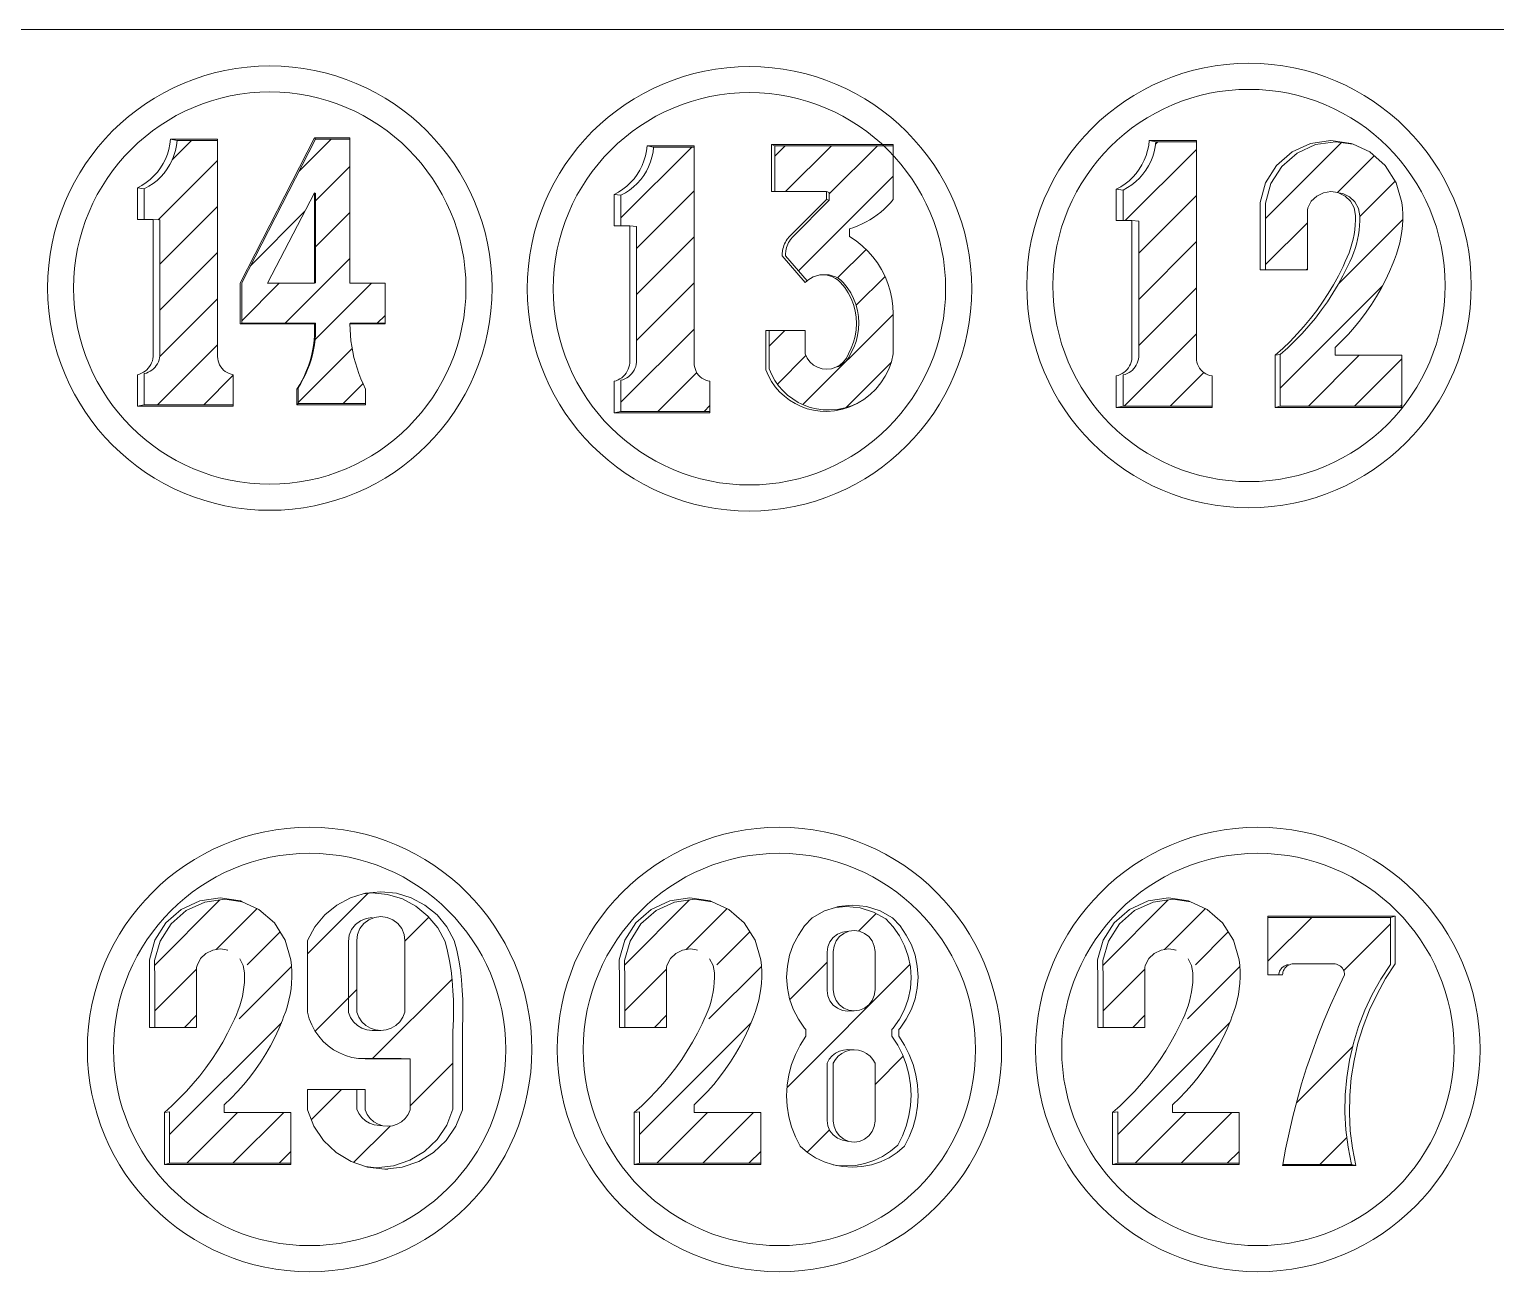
# Model space of a CAD drawing. Header units: centimetres. Extents: x 31 to 5445, y 74 to 2139.
# Drawn here: x 2289.6 to 2341.5, y 74.3 to 118.2 of the extents above; entities that cross this region are included whole.
import ezdxf

# ---------------------------------------------------------------- set-up
doc = ezdxf.new("R2010")
doc.units = ezdxf.units.CM
doc.header["$MEASUREMENT"] = 0
pattern_1 = [(45, (1780.7028, 655.6719), (-0.8148213, 0.8148213), [])]

msp = doc.modelspace()

# ---------------------------------------------------------------- hatches: boundary and pattern name
at = {"lineweight": 20}
h = msp.add_hatch(dxfattribs=at)
h.set_pattern_fill('ANSI31', color=256, scale=9.218651)
h.set_pattern_definition(pattern_1)
h.paths.add_polyline_path([(2296.672, 106.06), (2296.603, 106.093), (2296.538, 106.134), (2296.478, 106.183), (2296.424, 106.238), (2296.377, 106.299), (2296.338, 106.365), (2296.307, 106.436), (2296.284, 106.51), (2296.27, 106.585), (2296.266, 106.662), (2296.266, 114.303), (2294.832, 114.303), (2294.811, 114.124), (2294.774, 113.948), (2294.723, 113.776), (2294.656, 113.609), (2294.576, 113.448), (2294.481, 113.295), (2294.374, 113.151), (2294.255, 113.017), (2294.124, 112.893), (2293.983, 112.781), (2293.833, 112.682), (2293.675, 112.596), (2293.675, 111.514), (2293.987, 111.514), (2294.225, 111.497), (2294.225, 106.693), (2294.215, 106.618), (2294.197, 106.546), (2294.172, 106.475), (2294.14, 106.408), (2294.1, 106.344), (2294.054, 106.285), (2294.002, 106.231), (2293.945, 106.183), (2293.883, 106.141), (2293.817, 106.105), (2293.747, 106.077), (2293.675, 106.057), (2293.675, 104.957), (2296.821, 104.957), (2296.821, 106.02), (2296.746, 106.036)])
h = msp.add_hatch(dxfattribs=at)
h.set_pattern_fill('ANSI31', color=256, scale=9.218651)
h.set_pattern_definition([(45, (1780.7028, 655.6719), (-0.8148213, 0.8148213), [])])
h.paths.add_polyline_path([(2300.946, 114.35), (2299.729, 114.35), (2297.118, 109.265), (2297.118, 107.838), (2299.729, 107.838), (2299.73, 107.625), (2299.726, 107.443), (2299.713, 107.26), (2299.691, 107.079), (2299.66, 106.899), (2299.621, 106.721), (2299.573, 106.544), (2299.516, 106.371), (2299.451, 106.2), (2299.378, 106.032), (2299.297, 105.869), (2299.208, 105.709), (2299.111, 105.554), (2299.111, 105.005), (2301.501, 105.005), (2301.501, 105.512), (2301.414, 105.692), (2301.335, 105.875), (2301.262, 106.061), (2301.197, 106.249), (2301.139, 106.44), (2301.088, 106.633), (2301.046, 106.828), (2301.01, 107.024), (2300.983, 107.222), (2300.963, 107.42), (2300.95, 107.62), (2300.945, 107.838), (2302.195, 107.838), (2302.195, 109.26), (2300.946, 109.26)])
h.paths.add_polyline_path([(2299.697, 112.452), (2299.729, 112.426), (2299.729, 109.265), (2299.697, 109.26), (2298.031, 109.26)], flags=16)
h = msp.add_hatch(dxfattribs=at)
h.set_pattern_fill('ANSI31', color=256, scale=9.218651)
h.set_pattern_definition(pattern_1)
h.paths.add_polyline_path([(2313.525, 105.827), (2313.456, 105.86), (2313.39, 105.901), (2313.331, 105.95), (2313.277, 106.005), (2313.23, 106.066), (2313.191, 106.132), (2313.16, 106.203), (2313.137, 106.277), (2313.123, 106.353), (2313.119, 106.429), (2313.119, 114.07), (2311.685, 114.07), (2311.664, 113.891), (2311.627, 113.715), (2311.576, 113.543), (2311.509, 113.376), (2311.428, 113.215), (2311.334, 113.062), (2311.227, 112.918), (2311.108, 112.784), (2310.977, 112.66), (2310.836, 112.548), (2310.686, 112.449), (2310.528, 112.363), (2310.528, 111.281), (2310.84, 111.281), (2311.078, 111.264), (2311.078, 106.46), (2311.068, 106.385), (2311.05, 106.313), (2311.025, 106.242), (2310.992, 106.175), (2310.953, 106.111), (2310.907, 106.052), (2310.855, 105.998), (2310.798, 105.95), (2310.736, 105.908), (2310.67, 105.872), (2310.6, 105.844), (2310.528, 105.824), (2310.528, 104.724), (2313.674, 104.724), (2313.674, 105.787), (2313.598, 105.803)])
h = msp.add_hatch(dxfattribs=at)
h.set_pattern_fill('ANSI31', color=256, scale=9.218651)
h.set_pattern_definition(pattern_1)
h.paths.add_polyline_path([(2320.157, 114.117), (2315.972, 114.117), (2315.972, 112.496), (2317.797, 112.496), (2317.896, 112.468), (2317.896, 112.193), (2316.605, 110.89), (2316.525, 110.796), (2316.49, 110.746), (2316.458, 110.693), (2316.43, 110.638), (2316.406, 110.581), (2316.386, 110.523), (2316.37, 110.463), (2316.359, 110.403), (2316.348, 110.28), (2316.349, 110.219), (2317.108, 109.334), (2317.132, 109.358), (2317.227, 109.427), (2317.331, 109.482), (2317.441, 109.522), (2317.556, 109.546), (2317.673, 109.554), (2317.773, 109.555), (2317.889, 109.547), (2318.002, 109.522), (2318.111, 109.483), (2318.214, 109.428), (2318.308, 109.36), (2318.391, 109.28), (2318.532, 109.106), (2318.655, 108.919), (2318.757, 108.72), (2318.837, 108.511), (2318.896, 108.295), (2318.932, 108.074), (2318.944, 107.851), (2318.933, 107.628), (2318.899, 107.406), (2318.843, 107.19), (2318.763, 106.981), (2318.663, 106.781), (2318.592, 106.633), (2318.492, 106.502), (2318.367, 106.395), (2318.224, 106.315), (2318.128, 106.283), (2317.97, 106.233), (2317.805, 106.216), (2317.64, 106.233), (2317.481, 106.283), (2317.337, 106.363), (2317.211, 106.472), (2317.11, 106.604), (2317.038, 106.753), (2317.038, 107.586), (2315.77, 107.586), (2315.77, 106.231), (2315.86, 106.02), (2315.972, 105.819), (2316.104, 105.631), (2316.254, 105.458), (2316.421, 105.3), (2316.604, 105.161), (2316.8, 105.041), (2317.007, 104.942), (2317.224, 104.865), (2317.447, 104.811), (2317.674, 104.779), (2317.904, 104.772), (2318.18, 104.794), (2318.452, 104.849), (2318.717, 104.934), (2318.912, 105.022), (2319.121, 105.148), (2319.343, 105.318), (2319.545, 105.513), (2319.723, 105.73), (2319.874, 105.965), (2319.999, 106.217), (2320.093, 106.48), (2320.157, 106.753), (2320.157, 108.171), (2320.145, 108.444), (2320.11, 108.715), (2320.052, 108.982), (2319.971, 109.243), (2319.869, 109.496), (2319.745, 109.739), (2319.601, 109.971), (2319.437, 110.19), (2319.255, 110.394), (2319.057, 110.582), (2318.843, 110.751), (2318.615, 110.902), (2318.615, 111.18), (2318.765, 111.23), (2318.911, 111.287), (2319.055, 111.351), (2319.195, 111.422), (2319.331, 111.5), (2319.464, 111.584), (2319.592, 111.675), (2319.715, 111.773), (2319.834, 111.876), (2319.947, 111.985), (2320.055, 112.099), (2320.157, 112.219)])
h = msp.add_hatch(dxfattribs=at)
h.set_pattern_fill('ANSI31', color=256, scale=9.218651)
h.set_pattern_definition(pattern_1)
h.paths.add_polyline_path([(2331.284, 106.015), (2331.214, 106.048), (2331.149, 106.089), (2331.089, 106.137), (2331.035, 106.192), (2330.988, 106.254), (2330.949, 106.32), (2330.918, 106.39), (2330.895, 106.464), (2330.882, 106.54), (2330.877, 106.617), (2330.877, 114.257), (2329.443, 114.257), (2329.422, 114.079), (2329.385, 113.903), (2329.334, 113.731), (2329.267, 113.564), (2329.187, 113.403), (2329.092, 113.25), (2328.985, 113.106), (2328.866, 112.971), (2328.735, 112.848), (2328.594, 112.736), (2328.444, 112.637), (2328.286, 112.551), (2328.286, 111.468), (2328.599, 111.468), (2328.836, 111.451), (2328.836, 106.647), (2328.826, 106.573), (2328.809, 106.5), (2328.783, 106.43), (2328.751, 106.362), (2328.711, 106.299), (2328.665, 106.239), (2328.613, 106.185), (2328.556, 106.137), (2328.494, 106.095), (2328.428, 106.06), (2328.358, 106.032), (2328.286, 106.011), (2328.286, 104.912), (2331.432, 104.912), (2331.432, 105.975), (2331.357, 105.99)])
h = msp.add_hatch(dxfattribs=at)
h.set_pattern_fill('ANSI31', color=256, scale=9.218651)
h.set_pattern_definition(pattern_1)
h.paths.add_polyline_path([(2338.138, 106.708), (2335.779, 106.708), (2335.779, 106.985), (2336.02, 107.215), (2336.251, 107.454), (2336.472, 107.703), (2336.682, 107.961), (2336.882, 108.227), (2337.071, 108.501), (2337.248, 108.783), (2337.414, 109.072), (2337.568, 109.367), (2337.709, 109.668), (2337.838, 109.975), (2337.881, 110.095), (2337.954, 110.287), (2338.016, 110.483), (2338.069, 110.682), (2338.111, 110.883), (2338.142, 111.087), (2338.163, 111.291), (2338.173, 111.497), (2338.172, 111.702), (2338.16, 111.908), (2338.138, 112.112), (2337.94, 112.808), (2337.552, 113.42), (2337.007, 113.896), (2336.416, 114.168), (2335.797, 114.257), (2335.088, 114.155), (2334.437, 113.855), (2333.897, 113.383), (2333.513, 112.778), (2333.317, 112.089), (2333.324, 111.372), (2333.324, 109.723), (2334.8, 109.723), (2334.8, 111.891), (2334.939, 112.152), (2335.13, 112.338), (2335.369, 112.457), (2335.633, 112.499), (2335.797, 112.471), (2335.897, 112.457), (2335.901, 112.455), (2336.059, 112.431), (2336.295, 112.313), (2336.485, 112.128), (2336.609, 111.894), (2336.656, 111.634), (2336.656, 111.467), (2336.648, 111.3), (2336.632, 111.133), (2336.608, 110.967), (2336.576, 110.803), (2336.536, 110.641), (2336.489, 110.48), (2336.433, 110.322), (2336.37, 110.167), (2336.3, 110.015), (2336.221, 109.842), (2336.06, 109.522), (2335.888, 109.208), (2335.703, 108.901), (2335.507, 108.602), (2335.3, 108.309), (2335.083, 108.025), (2334.854, 107.749), (2334.616, 107.482), (2334.368, 107.224), (2334.11, 106.976), (2333.843, 106.737), (2333.843, 104.912), (2338.138, 104.912)])
h = msp.add_hatch(dxfattribs=at)
h.set_pattern_fill('ANSI31', color=256, scale=17)
h.set_pattern_definition([(45, (1347.8346, 970.1146), (-1.502602, 1.502602), [])])
h.paths.add_polyline_path([(2304.59, 82.834), (2304.597, 82.963), (2304.607, 83.28), (2304.609, 83.598), (2304.603, 83.915), (2304.588, 84.232), (2304.562, 84.604), (2304.522, 84.951), (2304.467, 85.296), (2304.395, 85.639), (2304.309, 85.977), (2304.051, 86.458), (2303.704, 86.878), (2303.282, 87.224), (2302.801, 87.48), (2302.28, 87.638), (2301.737, 87.692), (2301.41, 87.659), (2300.965, 87.525), (2300.479, 87.266), (2300.053, 86.917), (2299.703, 86.492), (2299.443, 86.007), (2299.443, 83.475), (2299.506, 83.246), (2299.594, 83.027), (2299.707, 82.818), (2299.842, 82.624), (2299.999, 82.446), (2300.174, 82.287), (2300.367, 82.149), (2300.573, 82.034), (2300.792, 81.943), (2301.019, 81.876), (2301.253, 81.836), (2301.29, 81.834), (2302.763, 81.834), (2303.076, 81.823), (2303.076, 80.02), (2303.005, 79.86), (2302.903, 79.719), (2302.773, 79.602), (2302.622, 79.515), (2302.456, 79.461), (2302.282, 79.443), (2302.109, 79.461), (2301.806, 79.495), (2301.641, 79.549), (2301.492, 79.635), (2301.364, 79.751), (2301.262, 79.891), (2301.192, 80.049), (2301.192, 80.741), (2299.443, 80.741), (2299.443, 80.02), (2299.668, 79.446), (2300.012, 78.935), (2300.459, 78.511), (2300.986, 78.192), (2301.499, 78.018), (2301.878, 77.977), (2302.484, 78.043), (2303.062, 78.239), (2303.584, 78.554), (2304.026, 78.975), (2304.367, 79.481), (2304.59, 80.049)])
h.paths.add_polyline_path([(2302.712, 83.141), (2302.573, 83.011), (2302.409, 82.914), (2302.229, 82.853), (2302.039, 82.833), (2301.85, 82.853), (2301.669, 82.914), (2301.506, 83.011), (2301.367, 83.141), (2301.259, 83.298), (2301.187, 83.475), (2301.187, 86.007), (2301.216, 86.227), (2301.301, 86.433), (2301.437, 86.609), (2301.613, 86.745), (2301.819, 86.83), (2302.039, 86.859), (2302.26, 86.83), (2302.465, 86.745), (2302.642, 86.609), (2302.777, 86.433), (2302.862, 86.227), (2302.891, 86.007), (2302.891, 83.475), (2302.819, 83.298)], flags=16)
h = msp.add_hatch(dxfattribs=at)
h.set_pattern_fill('ANSI31', color=256, scale=9.218651)
h.set_pattern_definition([(45, (1658.634, 655.6719), (-0.8148213, 0.8148213), [])])
h.paths.add_polyline_path([(2298.859, 79.928), (2296.501, 79.928), (2296.501, 80.205), (2296.742, 80.435), (2296.973, 80.674), (2297.194, 80.923), (2297.404, 81.18), (2297.604, 81.446), (2297.793, 81.72), (2297.97, 82.002), (2298.135, 82.29), (2298.289, 82.585), (2298.43, 82.886), (2298.559, 83.193), (2298.602, 83.313), (2298.675, 83.505), (2298.737, 83.7), (2298.789, 83.899), (2298.831, 84.1), (2298.863, 84.303), (2298.883, 84.508), (2298.893, 84.713), (2298.893, 84.919), (2298.881, 85.124), (2298.859, 85.328), (2298.661, 86.024), (2298.273, 86.634), (2297.729, 87.11), (2297.138, 87.382), (2296.52, 87.472), (2295.811, 87.369), (2295.161, 87.07), (2294.621, 86.598), (2294.238, 85.994), (2294.041, 85.305), (2294.048, 84.589), (2294.048, 82.941), (2295.524, 82.941), (2295.524, 85.107), (2295.662, 85.368), (2295.854, 85.554), (2296.092, 85.673), (2296.356, 85.714), (2296.52, 85.687), (2296.62, 85.673), (2296.624, 85.671), (2296.781, 85.647), (2297.017, 85.528), (2297.207, 85.344), (2297.331, 85.111), (2297.378, 84.851), (2297.378, 84.683), (2297.37, 84.516), (2297.354, 84.35), (2297.33, 84.184), (2297.298, 84.02), (2297.258, 83.858), (2297.211, 83.698), (2297.155, 83.54), (2297.092, 83.385), (2297.022, 83.233), (2296.944, 83.06), (2296.783, 82.74), (2296.61, 82.427), (2296.426, 82.12), (2296.23, 81.821), (2296.023, 81.529), (2295.806, 81.245), (2295.578, 80.969), (2295.34, 80.702), (2295.092, 80.444), (2294.834, 80.196), (2294.568, 79.957), (2294.568, 78.134), (2298.859, 78.134)])
h = msp.add_hatch(dxfattribs=at)
h.set_pattern_fill('ANSI31', color=256, scale=9.218651)
h.set_pattern_definition([(45, (1675.2478, 655.6719), (-0.8148213, 0.8148213), [])])
h.paths.add_polyline_path([(2315.473, 79.928), (2313.115, 79.928), (2313.115, 80.205), (2313.356, 80.435), (2313.587, 80.674), (2313.808, 80.923), (2314.018, 81.18), (2314.218, 81.446), (2314.406, 81.72), (2314.584, 82.002), (2314.749, 82.29), (2314.903, 82.585), (2315.044, 82.886), (2315.172, 83.193), (2315.216, 83.313), (2315.288, 83.505), (2315.351, 83.7), (2315.403, 83.899), (2315.445, 84.1), (2315.476, 84.303), (2315.497, 84.508), (2315.507, 84.713), (2315.506, 84.919), (2315.495, 85.124), (2315.473, 85.328), (2315.274, 86.024), (2314.887, 86.634), (2314.343, 87.11), (2313.752, 87.382), (2313.134, 87.472), (2312.425, 87.369), (2311.774, 87.07), (2311.235, 86.598), (2310.852, 85.994), (2310.655, 85.305), (2310.662, 84.589), (2310.662, 82.941), (2312.138, 82.941), (2312.138, 85.107), (2312.276, 85.368), (2312.467, 85.554), (2312.706, 85.673), (2312.97, 85.714), (2313.134, 85.687), (2313.233, 85.673), (2313.238, 85.671), (2313.395, 85.647), (2313.631, 85.528), (2313.82, 85.344), (2313.945, 85.111), (2313.992, 84.851), (2313.992, 84.683), (2313.984, 84.516), (2313.968, 84.35), (2313.944, 84.184), (2313.912, 84.02), (2313.872, 83.858), (2313.825, 83.698), (2313.769, 83.54), (2313.706, 83.385), (2313.636, 83.233), (2313.557, 83.06), (2313.397, 82.74), (2313.224, 82.427), (2313.04, 82.12), (2312.844, 81.821), (2312.637, 81.529), (2312.42, 81.245), (2312.192, 80.969), (2311.953, 80.702), (2311.705, 80.444), (2311.448, 80.196), (2311.181, 79.957), (2311.181, 78.134), (2315.473, 78.134)])
h = msp.add_hatch(dxfattribs=at)
h.set_pattern_fill('ANSI31', color=256, scale=17)
h.set_pattern_definition([(45, (1351.5244, 970.1502), (-1.502602, 1.502602), [])])
h.paths.add_polyline_path([(2320.113, 82.862), (2320.157, 82.91), (2320.378, 83.227), (2320.555, 83.571), (2320.683, 83.935), (2320.762, 84.314), (2320.788, 84.7), (2320.762, 85.086), (2320.683, 85.464), (2320.555, 85.829), (2320.378, 86.173), (2320.157, 86.49), (2319.895, 86.774), (2319.46, 87.018), (2318.984, 87.169), (2318.488, 87.22), (2318.112, 87.182), (2317.729, 87.06), (2317.29, 86.814), (2317.025, 86.527), (2316.802, 86.206), (2316.623, 85.859), (2316.493, 85.491), (2316.415, 85.108), (2316.388, 84.719), (2316.415, 84.329), (2316.493, 83.947), (2316.623, 83.579), (2316.802, 83.231), (2317.025, 82.911), (2317.07, 82.863), (2317.07, 82.624), (2316.866, 82.31), (2316.697, 81.977), (2316.563, 81.627), (2316.466, 81.266), (2316.408, 80.896), (2316.388, 80.522), (2316.408, 80.149), (2316.466, 79.779), (2316.563, 79.418), (2316.697, 79.068), (2316.866, 78.735), (2317.126, 78.516), (2317.411, 78.332), (2317.717, 78.186), (2318.012, 78.088), (2318.152, 78.061), (2318.488, 78.04), (2318.823, 78.061), (2319.153, 78.125), (2319.472, 78.23), (2319.775, 78.375), (2320.057, 78.557), (2320.314, 78.774), (2320.482, 79.104), (2320.615, 79.45), (2320.71, 79.808), (2320.768, 80.174), (2320.788, 80.544), (2320.768, 80.914), (2320.71, 81.28), (2320.615, 81.638), (2320.482, 81.984), (2320.314, 82.314), (2320.113, 82.625)])
h.paths.add_polyline_path([(2319.078, 82.088), (2319.215, 82.017), (2319.336, 81.921), (2319.437, 81.803), (2319.513, 81.669), (2319.513, 79.622), (2319.488, 79.431), (2319.414, 79.253), (2319.297, 79.1), (2319.144, 78.983), (2318.967, 78.909), (2318.776, 78.884), (2318.585, 78.909), (2318.363, 78.947), (2318.186, 79.02), (2318.035, 79.136), (2317.919, 79.287), (2317.846, 79.463), (2317.821, 79.652), (2317.821, 81.679), (2317.897, 81.812), (2317.997, 81.929), (2318.116, 82.024), (2318.252, 82.094), (2318.399, 82.138), (2318.552, 82.152), (2318.776, 82.146), (2318.93, 82.132)], flags=16)
h.paths.add_polyline_path([(2318.967, 83.549), (2318.776, 83.524), (2318.552, 83.517), (2318.363, 83.542), (2318.186, 83.615), (2318.035, 83.731), (2317.919, 83.882), (2317.846, 84.058), (2317.821, 84.247), (2317.821, 85.599), (2317.846, 85.788), (2317.919, 85.964), (2318.035, 86.115), (2318.186, 86.231), (2318.363, 86.304), (2318.585, 86.339), (2318.776, 86.364), (2318.967, 86.339), (2319.144, 86.265), (2319.297, 86.148), (2319.414, 85.995), (2319.488, 85.817), (2319.513, 85.626), (2319.513, 84.262), (2319.488, 84.071), (2319.414, 83.893), (2319.297, 83.74), (2319.144, 83.623)], flags=16)
h = msp.add_hatch(dxfattribs=at)
h.set_pattern_fill('ANSI31', color=256, scale=9.218651)
h.set_pattern_definition([(45, (1692.1655, 655.6719), (-0.8148213, 0.8148213), [])])
h.paths.add_polyline_path([(2332.39, 79.928), (2330.033, 79.928), (2330.033, 80.205), (2330.274, 80.435), (2330.505, 80.674), (2330.725, 80.923), (2330.936, 81.18), (2331.136, 81.446), (2331.324, 81.72), (2331.501, 82.002), (2331.667, 82.29), (2331.82, 82.585), (2331.961, 82.886), (2332.09, 83.193), (2332.133, 83.313), (2332.206, 83.505), (2332.269, 83.7), (2332.321, 83.899), (2332.363, 84.1), (2332.394, 84.303), (2332.415, 84.508), (2332.425, 84.713), (2332.424, 84.919), (2332.413, 85.124), (2332.39, 85.328), (2332.192, 86.024), (2331.805, 86.634), (2331.26, 87.11), (2330.669, 87.382), (2330.052, 87.472), (2329.343, 87.369), (2328.692, 87.07), (2328.153, 86.598), (2327.769, 85.994), (2327.573, 85.305), (2327.58, 84.589), (2327.58, 82.941), (2329.055, 82.941), (2329.055, 85.107), (2329.194, 85.368), (2329.385, 85.554), (2329.624, 85.673), (2329.887, 85.714), (2330.052, 85.687), (2330.151, 85.673), (2330.155, 85.671), (2330.313, 85.647), (2330.549, 85.528), (2330.738, 85.344), (2330.862, 85.111), (2330.91, 84.851), (2330.91, 84.683), (2330.902, 84.516), (2330.886, 84.35), (2330.862, 84.184), (2330.83, 84.02), (2330.79, 83.858), (2330.742, 83.698), (2330.687, 83.54), (2330.624, 83.385), (2330.554, 83.233), (2330.475, 83.06), (2330.314, 82.74), (2330.142, 82.427), (2329.957, 82.12), (2329.762, 81.821), (2329.555, 81.529), (2329.337, 81.245), (2329.109, 80.969), (2328.871, 80.702), (2328.623, 80.444), (2328.366, 80.196), (2328.099, 79.957), (2328.099, 78.134), (2332.39, 78.134)])
h = msp.add_hatch(dxfattribs=at)
h.set_pattern_fill('ANSI31', color=256, scale=17)
h.set_pattern_definition([(45, (1355.091, 970.189), (-1.502602, 1.502602), [])])
h.paths.add_polyline_path([(2336.193, 81.166), (2336.29, 81.777), (2336.43, 82.379), (2336.612, 82.969), (2336.834, 83.546), (2337.097, 84.105), (2337.398, 84.645), (2337.736, 85.162), (2337.736, 86.831), (2333.406, 86.831), (2333.406, 84.798), (2333.791, 84.798), (2333.795, 84.852), (2333.827, 84.948), (2333.884, 85.032), (2333.96, 85.099), (2334.051, 85.143), (2334.075, 85.148), (2334.028, 85.132), (2333.983, 85.11), (2333.941, 85.082), (2333.903, 85.049), (2333.869, 85.011), (2333.841, 84.969), (2333.819, 84.924), (2333.803, 84.876), (2333.793, 84.826), (2333.791, 84.798), (2333.925, 84.798), (2333.93, 84.874), (2333.963, 84.971), (2334.02, 85.056), (2334.097, 85.123), (2334.188, 85.169), (2334.263, 85.183), (2334.314, 85.187), (2335.769, 85.187), (2335.861, 85.168), (2335.952, 85.123), (2336.028, 85.056), (2336.084, 84.97), (2336.115, 84.874), (2336.119, 84.798), (2335.862, 84.263), (2335.618, 83.722), (2335.387, 83.176), (2335.17, 82.624), (2334.966, 82.067), (2334.775, 81.505), (2334.599, 80.939), (2334.436, 80.368), (2334.287, 79.794), (2334.152, 79.216), (2334.032, 78.636), (2333.933, 78.096), (2336.357, 78.096), (2336.238, 78.703), (2336.162, 79.316), (2336.129, 79.933), (2336.139, 80.551)])

# ---------------------------------------------------------------- linework, layer by layer
for p, q in [((2570.688, 118.233), (2183.933, 118.233)), ((2299.729, 114.35), (2300.946, 114.35)), ((2315.854, 114.162), (2315.854, 112.496)), ((2315.972, 114.117), (2315.972, 112.496)), ((2293.675, 112.596), (2293.675, 111.514)), ((2328.286, 112.551), (2328.286, 111.468)), ((2299.697, 109.26), (2299.697, 112.452)), ((2310.528, 112.363), (2310.528, 111.281)), ((2315.854, 112.496), (2315.972, 112.496)), ((2315.972, 112.496), (2317.797, 112.496)), ((2317.797, 112.496), (2317.896, 112.468)), ((2317.896, 112.468), (2317.896, 112.193)), ((2318.128, 106.283), (2317.97, 106.233)), ((2293.675, 104.957), (2296.821, 104.957)), ((2328.286, 104.912), (2331.432, 104.912)), ((2310.528, 104.724), (2313.674, 104.724)), ((2318.622, 82.132), (2318.474, 82.088)), ((2318.776, 82.146), (2318.622, 82.132)), ((2333.933, 78.096), (2336.357, 78.096))]:
    msp.add_line(p, q, dxfattribs=at)
for points in [[(2293.432, 104.91), (2296.821, 104.91), (2296.821, 104.957), (2296.821, 106.02), (2296.746, 106.036), (2296.672, 106.06), (2296.603, 106.093), (2296.538, 106.134), (2296.478, 106.183), (2296.424, 106.238), (2296.377, 106.299), (2296.338, 106.365), (2296.307, 106.436), (2296.284, 106.51), (2296.27, 106.585), (2296.266, 106.662), (2296.266, 114.303), (2296.266, 114.347), (2294.6, 114.347), (2294.579, 114.167), (2294.542, 113.989), (2294.49, 113.816), (2294.423, 113.647), (2294.341, 113.485), (2294.246, 113.33), (2294.138, 113.184), (2294.017, 113.049), (2293.885, 112.924), (2293.743, 112.811), (2293.592, 112.711), (2293.432, 112.624), (2293.432, 111.514), (2293.675, 111.514), (2293.987, 111.514), (2293.987, 106.662), (2293.977, 106.587), (2293.96, 106.514), (2293.934, 106.443), (2293.901, 106.375), (2293.861, 106.31), (2293.815, 106.251), (2293.762, 106.196), (2293.705, 106.147), (2293.642, 106.105), (2293.575, 106.069), (2293.505, 106.041), (2293.432, 106.02), (2293.432, 104.91), (2293.675, 104.957), (2293.675, 106.057), (2293.747, 106.077), (2293.817, 106.105), (2293.883, 106.141), (2293.945, 106.183), (2294.002, 106.231), (2294.054, 106.285), (2294.1, 106.344), (2294.14, 106.408), (2294.172, 106.475), (2294.197, 106.546), (2294.215, 106.618), (2294.225, 106.693), (2294.225, 111.497), (2293.987, 111.514)], [(2293.432, 112.624), (2293.675, 112.596), (2293.833, 112.682), (2293.983, 112.781), (2294.124, 112.893), (2294.255, 113.017), (2294.374, 113.151), (2294.481, 113.295), (2294.576, 113.448), (2294.656, 113.609), (2294.723, 113.776), (2294.774, 113.948), (2294.811, 114.124), (2294.832, 114.303)], [(2294.6, 114.347), (2294.832, 114.303), (2296.266, 114.303)], [(2297.06, 107.819), (2297.06, 109.26), (2299.697, 114.395)], [(2300.946, 107.819), (2302.195, 107.819), (2302.195, 107.838), (2302.195, 109.26), (2300.946, 109.26), (2300.946, 114.35), (2300.946, 114.395), (2299.697, 114.395), (2299.729, 114.35), (2297.118, 109.265), (2297.118, 107.838)], [(2310.285, 104.677), (2313.674, 104.677), (2313.674, 104.724), (2313.674, 105.787), (2313.598, 105.803), (2313.525, 105.827), (2313.456, 105.86), (2313.39, 105.901), (2313.331, 105.95), (2313.277, 106.005), (2313.23, 106.066), (2313.191, 106.132), (2313.16, 106.203), (2313.137, 106.277), (2313.123, 106.353), (2313.119, 106.429), (2313.119, 114.07), (2313.119, 114.114), (2311.453, 114.114), (2311.432, 113.934), (2311.395, 113.756), (2311.343, 113.583), (2311.276, 113.414), (2311.194, 113.252), (2311.099, 113.097), (2310.991, 112.951), (2310.87, 112.816), (2310.738, 112.691), (2310.596, 112.578), (2310.445, 112.478), (2310.285, 112.391), (2310.285, 111.281), (2310.528, 111.281), (2310.84, 111.281), (2310.84, 106.429), (2310.83, 106.354), (2310.812, 106.281), (2310.787, 106.21), (2310.754, 106.142), (2310.714, 106.077), (2310.668, 106.018), (2310.615, 105.963), (2310.557, 105.914), (2310.495, 105.872), (2310.428, 105.836), (2310.358, 105.808), (2310.285, 105.787), (2310.285, 104.677), (2310.528, 104.724), (2310.528, 105.824), (2310.6, 105.844), (2310.67, 105.872), (2310.736, 105.908), (2310.798, 105.95), (2310.855, 105.998), (2310.907, 106.052), (2310.953, 106.111), (2310.992, 106.175), (2311.025, 106.242), (2311.05, 106.313), (2311.068, 106.385), (2311.078, 106.46), (2311.078, 111.264), (2310.84, 111.281)], [(2310.285, 112.391), (2310.528, 112.363), (2310.686, 112.449), (2310.836, 112.548), (2310.977, 112.66), (2311.108, 112.784), (2311.227, 112.918), (2311.334, 113.062), (2311.428, 113.215), (2311.509, 113.376), (2311.576, 113.543), (2311.627, 113.715), (2311.664, 113.891), (2311.685, 114.07)], [(2311.453, 114.114), (2311.685, 114.07), (2313.119, 114.07)], [(2319.343, 105.318), (2319.545, 105.513), (2319.723, 105.73), (2319.874, 105.965), (2319.999, 106.217), (2320.093, 106.48), (2320.157, 106.753), (2320.157, 108.171), (2320.145, 108.444), (2320.11, 108.715), (2320.052, 108.982), (2319.971, 109.243), (2319.869, 109.496), (2319.745, 109.739), (2319.601, 109.971), (2319.437, 110.19), (2319.255, 110.394), (2319.057, 110.582), (2318.843, 110.751), (2318.615, 110.902), (2318.615, 111.18), (2318.765, 111.23), (2318.911, 111.287), (2319.055, 111.351), (2319.195, 111.422), (2319.331, 111.5), (2319.464, 111.584), (2319.592, 111.675), (2319.715, 111.773), (2319.834, 111.876), (2319.947, 111.985), (2320.055, 112.099), (2320.157, 112.219), (2320.157, 114.117)], [(2328.043, 104.864), (2331.432, 104.864), (2331.432, 104.912), (2331.432, 105.975), (2331.357, 105.99), (2331.284, 106.015), (2331.214, 106.048), (2331.149, 106.089), (2331.089, 106.137), (2331.035, 106.192), (2330.988, 106.254), (2330.949, 106.32), (2330.918, 106.39), (2330.895, 106.464), (2330.882, 106.54), (2330.877, 106.617), (2330.877, 114.257), (2330.877, 114.302), (2329.212, 114.302), (2329.19, 114.122), (2329.153, 113.944), (2329.101, 113.77), (2329.034, 113.601), (2328.952, 113.439), (2328.857, 113.285), (2328.749, 113.139), (2328.628, 113.003), (2328.497, 112.878), (2328.354, 112.765), (2328.203, 112.665), (2328.043, 112.579), (2328.043, 111.468), (2328.286, 111.468), (2328.599, 111.468), (2328.599, 106.617), (2328.589, 106.542), (2328.571, 106.468), (2328.545, 106.397), (2328.512, 106.329), (2328.472, 106.265), (2328.426, 106.205), (2328.374, 106.15), (2328.316, 106.102), (2328.253, 106.059), (2328.186, 106.024), (2328.116, 105.995), (2328.043, 105.975), (2328.043, 104.864), (2328.286, 104.912), (2328.286, 106.011), (2328.358, 106.032), (2328.428, 106.06), (2328.494, 106.095), (2328.556, 106.137), (2328.613, 106.185), (2328.665, 106.239), (2328.711, 106.299), (2328.751, 106.362), (2328.783, 106.43), (2328.809, 106.5), (2328.826, 106.573), (2328.836, 106.647), (2328.836, 111.451), (2328.599, 111.468)], [(2328.043, 112.579), (2328.286, 112.551), (2328.444, 112.637), (2328.594, 112.736), (2328.735, 112.848), (2328.866, 112.971), (2328.985, 113.106), (2329.092, 113.25), (2329.187, 113.403), (2329.267, 113.564), (2329.334, 113.731), (2329.385, 113.903), (2329.422, 114.079), (2329.443, 114.257)], [(2329.212, 114.302), (2329.443, 114.257), (2330.877, 114.257)], [(2333.135, 109.723), (2333.135, 111.388), (2333.128, 112.112), (2333.326, 112.808), (2333.714, 113.42), (2334.259, 113.896), (2334.917, 114.198), (2335.633, 114.302), (2336.349, 114.198), (2336.416, 114.168), (2337.007, 113.896), (2337.552, 113.42), (2337.94, 112.808), (2338.138, 112.112), (2338.16, 111.908), (2338.172, 111.702), (2338.173, 111.497), (2338.163, 111.291), (2338.142, 111.087), (2338.111, 110.883), (2338.069, 110.682), (2338.016, 110.483), (2337.954, 110.287), (2337.881, 110.095), (2337.838, 109.975), (2337.709, 109.668), (2337.568, 109.367), (2337.414, 109.072), (2337.248, 108.783), (2337.071, 108.501), (2336.882, 108.227), (2336.682, 107.961), (2336.472, 107.703), (2336.251, 107.454), (2336.02, 107.215), (2335.779, 106.985), (2335.779, 106.708), (2338.138, 106.708), (2338.138, 104.912), (2338.138, 104.864), (2333.66, 104.864)], [(2333.324, 109.723), (2333.324, 111.372), (2333.317, 112.089), (2333.513, 112.778), (2333.897, 113.383), (2334.437, 113.855), (2335.088, 114.155), (2335.797, 114.257), (2336.416, 114.168)], [(2317.797, 112.219), (2316.494, 110.902), (2316.412, 110.808), (2316.377, 110.757), (2316.345, 110.704), (2316.317, 110.648), (2316.293, 110.591), (2316.272, 110.532), (2316.256, 110.472), (2316.245, 110.411), (2316.234, 110.287), (2316.235, 110.225), (2317.048, 109.277), (2317.108, 109.334), (2317.132, 109.358), (2317.227, 109.427), (2317.331, 109.482), (2317.441, 109.522), (2317.556, 109.546), (2317.673, 109.554)], [(2317.797, 112.496), (2317.797, 112.219), (2317.896, 112.193), (2316.605, 110.89), (2316.525, 110.796), (2316.49, 110.746), (2316.458, 110.693), (2316.43, 110.638), (2316.406, 110.581), (2316.386, 110.523), (2316.37, 110.463), (2316.359, 110.403), (2316.348, 110.28), (2316.349, 110.219), (2317.108, 109.334)], [(2333.135, 109.723), (2333.324, 109.723), (2334.8, 109.723), (2334.8, 111.842), (2334.814, 111.916), (2334.939, 112.152), (2335.13, 112.338), (2335.369, 112.457), (2335.633, 112.499), (2335.797, 112.471), (2335.897, 112.457), (2335.901, 112.455)], [(2336.327, 112.152), (2336.452, 111.916), (2336.5, 111.653), (2336.5, 111.484), (2336.492, 111.315), (2336.476, 111.147), (2336.452, 110.98), (2336.42, 110.814), (2336.379, 110.65), (2336.331, 110.488), (2336.275, 110.328), (2336.212, 110.172), (2336.14, 110.018), (2336.061, 109.843), (2335.899, 109.52), (2335.724, 109.203), (2335.538, 108.893), (2335.34, 108.591), (2335.131, 108.296), (2334.911, 108.009), (2334.681, 107.73), (2334.44, 107.46), (2334.189, 107.2), (2333.929, 106.949), (2333.66, 106.708), (2333.66, 104.864), (2333.843, 104.912), (2338.138, 104.912)], [(2336.327, 112.152), (2336.136, 112.338), (2335.901, 112.455), (2336.059, 112.431), (2336.295, 112.313), (2336.485, 112.128), (2336.609, 111.894), (2336.656, 111.634), (2336.656, 111.467), (2336.648, 111.3), (2336.632, 111.133), (2336.608, 110.967), (2336.576, 110.803), (2336.536, 110.641), (2336.489, 110.48), (2336.433, 110.322), (2336.37, 110.167), (2336.3, 110.015), (2336.221, 109.842), (2336.06, 109.522), (2335.888, 109.208), (2335.703, 108.901), (2335.507, 108.602), (2335.3, 108.309), (2335.083, 108.025), (2334.854, 107.749), (2334.616, 107.482), (2334.368, 107.224), (2334.11, 106.976), (2333.843, 106.737)], [(2299.697, 107.819), (2297.06, 107.819), (2297.118, 107.838), (2299.729, 107.838)], [(2302.195, 107.838), (2300.966, 107.838), (2300.946, 107.819), (2300.95, 107.62), (2300.963, 107.42), (2300.983, 107.222), (2301.01, 107.024), (2301.046, 106.828), (2301.088, 106.633), (2301.139, 106.44), (2301.197, 106.249), (2301.262, 106.061), (2301.335, 105.875), (2301.414, 105.692), (2301.501, 105.512), (2301.501, 105.005), (2301.501, 104.957), (2299.072, 104.957), (2299.072, 105.512), (2299.17, 105.669), (2299.26, 105.83), (2299.342, 105.995), (2299.416, 106.164), (2299.481, 106.337), (2299.538, 106.512), (2299.587, 106.69), (2299.627, 106.87), (2299.658, 107.052), (2299.68, 107.235), (2299.693, 107.419), (2299.697, 107.604)], [(2299.697, 107.604), (2299.697, 107.819), (2299.729, 107.838), (2299.73, 107.625), (2299.726, 107.443), (2299.713, 107.26), (2299.691, 107.079), (2299.66, 106.899), (2299.621, 106.721), (2299.573, 106.544), (2299.516, 106.371), (2299.451, 106.2), (2299.378, 106.032), (2299.297, 105.869), (2299.208, 105.709), (2299.111, 105.554), (2299.111, 105.005)], [(2317.97, 106.233), (2317.805, 106.216), (2317.64, 106.233), (2317.481, 106.283), (2317.337, 106.363), (2317.211, 106.472), (2317.11, 106.604), (2317.038, 106.753), (2317.038, 107.586), (2315.77, 107.586), (2315.65, 107.586), (2315.65, 106.198), (2315.741, 105.985), (2315.854, 105.782), (2315.987, 105.592), (2316.139, 105.417), (2316.308, 105.258), (2316.492, 105.118), (2316.69, 104.997), (2316.899, 104.897), (2317.118, 104.819), (2317.343, 104.764), (2317.573, 104.732), (2317.805, 104.724), (2318.084, 104.747), (2318.359, 104.802), (2318.626, 104.888), (2318.881, 105.004), (2318.912, 105.022), (2319.121, 105.148), (2319.343, 105.318)], [(2315.77, 107.586), (2315.77, 106.231), (2315.86, 106.02), (2315.972, 105.819), (2316.104, 105.631), (2316.254, 105.458), (2316.421, 105.3), (2316.604, 105.161), (2316.8, 105.041), (2317.007, 104.942), (2317.224, 104.865), (2317.447, 104.811), (2317.674, 104.779), (2317.904, 104.772), (2318.18, 104.794), (2318.452, 104.849), (2318.717, 104.934), (2318.912, 105.022)], [(2333.66, 106.708), (2333.843, 106.737), (2333.843, 104.912)], [(2299.072, 104.957), (2299.111, 105.005), (2301.501, 105.005)], [(2300.965, 87.525), (2301.41, 87.659), (2301.492, 87.684), (2302.04, 87.738), (2302.587, 87.684), (2303.114, 87.525), (2303.6, 87.266), (2304.026, 86.917), (2304.376, 86.492), (2304.636, 86.007), (2304.724, 85.665), (2304.796, 85.319), (2304.852, 84.971), (2304.893, 84.62), (2304.919, 84.244), (2304.933, 83.924), (2304.94, 83.604), (2304.938, 83.283), (2304.928, 82.963), (2304.921, 82.833), (2304.921, 80.02), (2304.695, 79.446), (2304.351, 78.935), (2303.905, 78.511), (2303.378, 78.192), (2302.794, 77.995), (2302.282, 77.939)], [(2301.499, 78.018), (2301.878, 77.977), (2302.484, 78.043), (2303.062, 78.239), (2303.584, 78.554), (2304.026, 78.975), (2304.367, 79.481), (2304.59, 80.049), (2304.59, 82.834), (2304.597, 82.963), (2304.607, 83.28), (2304.609, 83.598), (2304.603, 83.915), (2304.588, 84.232), (2304.562, 84.604), (2304.522, 84.951), (2304.467, 85.296), (2304.395, 85.639), (2304.309, 85.977), (2304.051, 86.458), (2303.704, 86.878), (2303.282, 87.224), (2302.801, 87.48), (2302.28, 87.638), (2301.737, 87.692), (2301.41, 87.659)], [(2293.86, 82.941), (2293.86, 84.605), (2293.853, 85.328), (2294.051, 86.024), (2294.438, 86.634), (2294.983, 87.11), (2295.64, 87.413), (2296.356, 87.516), (2297.072, 87.413), (2297.138, 87.382), (2297.729, 87.11), (2298.273, 86.634), (2298.661, 86.024), (2298.859, 85.328), (2298.881, 85.124), (2298.893, 84.919), (2298.893, 84.713), (2298.883, 84.508), (2298.863, 84.303), (2298.831, 84.1), (2298.789, 83.899), (2298.737, 83.7), (2298.675, 83.505), (2298.602, 83.313), (2298.559, 83.193), (2298.43, 82.886), (2298.289, 82.585), (2298.135, 82.29), (2297.97, 82.002), (2297.793, 81.72), (2297.604, 81.446), (2297.404, 81.18), (2297.194, 80.923), (2296.973, 80.674), (2296.742, 80.435), (2296.501, 80.205), (2296.501, 79.928), (2298.859, 79.928), (2298.859, 78.134), (2298.859, 78.086), (2294.384, 78.086)], [(2294.048, 82.941), (2294.048, 84.589), (2294.041, 85.305), (2294.238, 85.994), (2294.621, 86.598), (2295.161, 87.07), (2295.811, 87.369), (2296.52, 87.472), (2297.138, 87.382)], [(2300.965, 87.525), (2300.479, 87.266), (2300.053, 86.917), (2299.703, 86.492), (2299.443, 86.007), (2299.443, 83.475), (2299.506, 83.246), (2299.594, 83.027), (2299.707, 82.818), (2299.842, 82.624), (2299.999, 82.446), (2300.174, 82.287), (2300.367, 82.149), (2300.573, 82.034), (2300.792, 81.943), (2301.019, 81.876), (2301.253, 81.836), (2301.29, 81.834), (2301.489, 81.823), (2303.076, 81.823)], [(2310.474, 82.941), (2310.474, 84.605), (2310.467, 85.328), (2310.665, 86.024), (2311.052, 86.634), (2311.597, 87.11), (2312.254, 87.413), (2312.97, 87.516), (2313.685, 87.413), (2313.752, 87.382), (2314.343, 87.11), (2314.887, 86.634), (2315.274, 86.024), (2315.473, 85.328), (2315.495, 85.124), (2315.506, 84.919), (2315.507, 84.713), (2315.497, 84.508), (2315.476, 84.303), (2315.445, 84.1), (2315.403, 83.899), (2315.351, 83.7), (2315.288, 83.505), (2315.216, 83.313), (2315.172, 83.193), (2315.044, 82.886), (2314.903, 82.585), (2314.749, 82.29), (2314.584, 82.002), (2314.406, 81.72), (2314.218, 81.446), (2314.018, 81.18), (2313.808, 80.923), (2313.587, 80.674), (2313.356, 80.435), (2313.115, 80.205), (2313.115, 79.928), (2315.473, 79.928), (2315.473, 78.134), (2315.473, 78.086), (2310.998, 78.086)], [(2310.662, 82.941), (2310.662, 84.589), (2310.655, 85.305), (2310.852, 85.994), (2311.235, 86.598), (2311.774, 87.07), (2312.425, 87.369), (2313.134, 87.472), (2313.752, 87.382)], [(2317.07, 82.624), (2317.07, 82.863), (2317.025, 82.911), (2316.802, 83.231), (2316.623, 83.579), (2316.493, 83.947), (2316.415, 84.329), (2316.388, 84.719), (2316.415, 85.108), (2316.493, 85.491), (2316.623, 85.859), (2316.802, 86.206), (2317.025, 86.527), (2317.29, 86.814), (2317.729, 87.06), (2318.112, 87.182), (2318.21, 87.213)], [(2318.012, 78.088), (2318.152, 78.061), (2318.488, 78.04), (2318.823, 78.061), (2319.153, 78.125), (2319.472, 78.23), (2319.775, 78.375), (2320.057, 78.557), (2320.314, 78.774), (2320.482, 79.104), (2320.615, 79.45), (2320.71, 79.808), (2320.768, 80.174), (2320.788, 80.544), (2320.768, 80.914), (2320.71, 81.28), (2320.615, 81.638), (2320.482, 81.984), (2320.314, 82.314), (2320.113, 82.625), (2320.113, 82.862), (2320.157, 82.91), (2320.378, 83.227), (2320.555, 83.571), (2320.683, 83.935), (2320.762, 84.314), (2320.788, 84.7), (2320.762, 85.086), (2320.683, 85.464), (2320.555, 85.829), (2320.378, 86.173), (2320.157, 86.49), (2319.895, 86.774), (2319.46, 87.018), (2318.984, 87.169), (2318.488, 87.22), (2318.112, 87.182)], [(2320.352, 82.624), (2320.352, 82.863), (2320.397, 82.911), (2320.62, 83.231), (2320.799, 83.579), (2320.929, 83.947), (2321.007, 84.329), (2321.034, 84.719), (2321.007, 85.108), (2320.929, 85.491), (2320.799, 85.859), (2320.62, 86.206), (2320.397, 86.527), (2320.132, 86.814), (2319.693, 87.06), (2319.212, 87.213), (2318.711, 87.264), (2318.21, 87.213)], [(2327.391, 82.941), (2327.391, 84.605), (2327.384, 85.328), (2327.583, 86.024), (2327.97, 86.634), (2328.515, 87.11), (2329.172, 87.413), (2329.887, 87.516), (2330.603, 87.413), (2330.669, 87.382), (2331.26, 87.11), (2331.805, 86.634), (2332.192, 86.024), (2332.39, 85.328), (2332.413, 85.124), (2332.424, 84.919), (2332.425, 84.713), (2332.415, 84.508), (2332.394, 84.303), (2332.363, 84.1), (2332.321, 83.899), (2332.269, 83.7), (2332.206, 83.505), (2332.133, 83.313), (2332.09, 83.193), (2331.961, 82.886), (2331.82, 82.585), (2331.667, 82.29), (2331.501, 82.002), (2331.324, 81.72), (2331.136, 81.446), (2330.936, 81.18), (2330.725, 80.923), (2330.505, 80.674), (2330.274, 80.435), (2330.033, 80.205), (2330.033, 79.928), (2332.39, 79.928), (2332.39, 78.134), (2332.39, 78.086), (2327.916, 78.086)], [(2327.58, 82.941), (2327.58, 84.589), (2327.573, 85.305), (2327.769, 85.994), (2328.153, 86.598), (2328.692, 87.07), (2329.343, 87.369), (2330.052, 87.472), (2330.669, 87.382)], [(2301.737, 86.821), (2301.518, 86.792), (2301.315, 86.708), (2301.14, 86.574), (2301.006, 86.399), (2300.922, 86.196), (2300.893, 85.977), (2300.893, 83.47), (2300.964, 83.295), (2301.071, 83.14), (2301.209, 83.011), (2301.371, 82.914), (2301.549, 82.855), (2301.737, 82.834), (2302.039, 82.833), (2302.229, 82.853), (2302.409, 82.914), (2302.573, 83.011), (2302.712, 83.141), (2302.819, 83.298), (2302.891, 83.475), (2302.891, 86.007)], [(2302.891, 86.007), (2302.862, 86.227), (2302.777, 86.433), (2302.642, 86.609), (2302.465, 86.745), (2302.26, 86.83), (2302.039, 86.859), (2301.819, 86.83), (2301.613, 86.745), (2301.437, 86.609), (2301.301, 86.433), (2301.216, 86.227), (2301.187, 86.007), (2301.187, 83.475), (2301.259, 83.298), (2301.367, 83.141), (2301.506, 83.011), (2301.669, 82.914), (2301.85, 82.853), (2302.039, 82.833)], [(2337.91, 86.873), (2337.736, 86.831), (2333.406, 86.831)], [(2337.736, 86.831), (2337.736, 85.162), (2337.398, 84.645), (2337.097, 84.105), (2336.834, 83.546), (2336.612, 82.969), (2336.43, 82.379), (2336.29, 81.777), (2336.193, 81.166), (2336.139, 80.551), (2336.129, 79.933), (2336.162, 79.316), (2336.238, 78.703), (2336.357, 78.096), (2336.518, 78.052), (2336.397, 78.664), (2336.32, 79.284), (2336.287, 79.907), (2336.298, 80.531), (2336.352, 81.152), (2336.45, 81.769), (2336.591, 82.376), (2336.775, 82.973), (2336.999, 83.555), (2337.265, 84.12), (2337.569, 84.665), (2337.91, 85.187), (2337.91, 86.873), (2333.406, 86.873), (2333.406, 86.831), (2333.406, 84.798), (2333.791, 84.798), (2333.925, 84.798), (2333.928, 84.848), (2333.938, 84.898), (2333.955, 84.947), (2333.977, 84.992), (2334.005, 85.035), (2334.039, 85.073), (2334.077, 85.106), (2334.12, 85.135), (2334.165, 85.157), (2334.213, 85.174), (2334.263, 85.183), (2334.314, 85.187), (2335.736, 85.187), (2335.786, 85.183), (2335.836, 85.174), (2335.884, 85.157), (2335.929, 85.134), (2335.971, 85.106), (2336.009, 85.072), (2336.042, 85.034), (2336.07, 84.992), (2336.092, 84.946), (2336.107, 84.898), (2336.117, 84.848), (2336.119, 84.798), (2335.862, 84.263), (2335.618, 83.722), (2335.387, 83.176), (2335.17, 82.624), (2334.966, 82.067), (2334.775, 81.505), (2334.599, 80.939), (2334.436, 80.368), (2334.287, 79.794), (2334.152, 79.216), (2334.032, 78.636), (2333.933, 78.096), (2333.925, 78.052), (2336.518, 78.052)], [(2318.585, 86.339), (2318.407, 86.265), (2318.254, 86.148), (2318.137, 85.995), (2318.063, 85.817), (2318.038, 85.626), (2318.038, 84.262), (2318.063, 84.071), (2318.137, 83.893), (2318.254, 83.74), (2318.407, 83.623), (2318.585, 83.549), (2318.776, 83.524)], [(2293.86, 82.941), (2294.048, 82.941), (2295.525, 82.941), (2295.525, 85.06), (2295.539, 85.134), (2295.664, 85.37), (2295.855, 85.556), (2296.094, 85.675), (2296.358, 85.717), (2296.522, 85.69), (2296.622, 85.675), (2296.626, 85.673)], [(2310.474, 82.941), (2310.662, 82.941), (2312.139, 82.941), (2312.139, 85.06), (2312.152, 85.134), (2312.278, 85.37), (2312.469, 85.556), (2312.708, 85.675), (2312.972, 85.717), (2313.136, 85.69), (2313.236, 85.675), (2313.24, 85.673)], [(2327.391, 82.941), (2327.58, 82.941), (2329.057, 82.941), (2329.057, 85.06), (2329.07, 85.134), (2329.196, 85.37), (2329.387, 85.556), (2329.626, 85.675), (2329.89, 85.717), (2330.054, 85.69), (2330.153, 85.675), (2330.158, 85.673)], [(2297.049, 85.368), (2297.175, 85.132), (2297.222, 84.87), (2297.222, 84.701), (2297.214, 84.532), (2297.198, 84.364), (2297.174, 84.197), (2297.142, 84.031), (2297.102, 83.867), (2297.053, 83.705), (2296.997, 83.546), (2296.934, 83.389), (2296.863, 83.236), (2296.784, 83.061), (2296.621, 82.738), (2296.447, 82.422), (2296.261, 82.112), (2296.063, 81.81), (2295.854, 81.515), (2295.635, 81.228), (2295.404, 80.95), (2295.164, 80.68), (2294.913, 80.42), (2294.653, 80.169), (2294.384, 79.928), (2294.384, 78.086), (2294.568, 78.134), (2298.859, 78.134)], [(2313.663, 85.368), (2313.788, 85.132), (2313.836, 84.87), (2313.836, 84.701), (2313.828, 84.532), (2313.812, 84.364), (2313.788, 84.197), (2313.756, 84.031), (2313.715, 83.867), (2313.667, 83.705), (2313.611, 83.546), (2313.548, 83.389), (2313.477, 83.236), (2313.397, 83.061), (2313.235, 82.738), (2313.061, 82.422), (2312.874, 82.112), (2312.677, 81.81), (2312.468, 81.515), (2312.248, 81.228), (2312.018, 80.95), (2311.778, 80.68), (2311.527, 80.42), (2311.267, 80.169), (2310.998, 79.928), (2310.998, 78.086), (2311.181, 78.134), (2315.473, 78.134)], [(2330.581, 85.368), (2330.706, 85.132), (2330.754, 84.87), (2330.754, 84.701), (2330.746, 84.532), (2330.73, 84.364), (2330.706, 84.197), (2330.673, 84.031), (2330.633, 83.867), (2330.585, 83.705), (2330.529, 83.546), (2330.465, 83.389), (2330.394, 83.236), (2330.315, 83.061), (2330.153, 82.738), (2329.978, 82.422), (2329.792, 82.112), (2329.595, 81.81), (2329.386, 81.515), (2329.166, 81.228), (2328.936, 80.95), (2328.695, 80.68), (2328.445, 80.42), (2328.185, 80.169), (2327.916, 79.928), (2327.916, 78.086), (2328.099, 78.134), (2332.39, 78.134)], [(2334.125, 85.158), (2334.075, 85.148), (2334.028, 85.132), (2333.983, 85.11), (2333.941, 85.082), (2333.903, 85.049), (2333.869, 85.011), (2333.841, 84.969), (2333.819, 84.924), (2333.803, 84.876), (2333.793, 84.826), (2333.791, 84.798)], [(2317.07, 82.624), (2316.866, 82.31), (2316.697, 81.977), (2316.563, 81.627), (2316.466, 81.266), (2316.408, 80.896), (2316.388, 80.522), (2316.408, 80.149), (2316.466, 79.779), (2316.563, 79.418), (2316.697, 79.068), (2316.866, 78.735), (2317.126, 78.516), (2317.411, 78.332), (2317.717, 78.186), (2318.012, 78.088), (2318.039, 78.079)], [(2318.039, 78.079), (2318.372, 78.015), (2318.711, 77.993), (2319.05, 78.015), (2319.383, 78.079), (2319.705, 78.186), (2320.011, 78.332), (2320.296, 78.516), (2320.556, 78.735), (2320.725, 79.068), (2320.859, 79.418), (2320.956, 79.779), (2321.014, 80.149), (2321.034, 80.522), (2321.014, 80.896), (2320.956, 81.266), (2320.859, 81.627), (2320.725, 81.977), (2320.556, 82.31), (2320.352, 82.624)], [(2318.474, 82.088), (2318.336, 82.017), (2318.215, 81.921), (2318.115, 81.803), (2318.038, 81.669), (2318.038, 79.622), (2318.063, 79.431), (2318.137, 79.253), (2318.254, 79.1), (2318.407, 78.983), (2318.585, 78.909)], [(2302.282, 79.443), (2302.456, 79.461), (2302.622, 79.515), (2302.773, 79.602), (2302.903, 79.719), (2303.005, 79.86), (2303.076, 80.02), (2303.076, 81.823), (2302.763, 81.834), (2301.29, 81.834)], [(2302.182, 77.928), (2301.569, 77.995), (2301.499, 78.018), (2300.986, 78.192), (2300.459, 78.511), (2300.012, 78.935), (2299.668, 79.446), (2299.443, 80.02), (2299.443, 80.741), (2301.192, 80.741), (2301.489, 80.741), (2301.489, 80.02), (2301.56, 79.86), (2301.662, 79.719), (2301.792, 79.602), (2301.943, 79.515), (2302.109, 79.461)], [(2302.282, 79.443), (2302.109, 79.461), (2301.806, 79.495), (2301.641, 79.549), (2301.492, 79.635), (2301.364, 79.751), (2301.262, 79.891), (2301.192, 80.049), (2301.192, 80.741)], [(2294.384, 79.928), (2294.568, 79.957), (2294.568, 78.134)], [(2310.998, 79.928), (2311.181, 79.957), (2311.181, 78.134)], [(2327.916, 79.928), (2328.099, 79.957), (2328.099, 78.134)]]:
    msp.add_lwpolyline(points, dxfattribs=at)
for points in [[(2315.972, 114.117), (2320.157, 114.117), (2320.157, 114.162), (2315.854, 114.162)], [(2298.031, 109.26), (2299.697, 112.452), (2299.729, 112.426), (2299.729, 109.265), (2299.697, 109.26)], [(2317.889, 109.547), (2317.773, 109.555), (2317.673, 109.554), (2317.789, 109.546), (2317.904, 109.522), (2318.014, 109.482), (2318.118, 109.427), (2318.213, 109.358), (2318.297, 109.277), (2318.44, 109.101), (2318.563, 108.912), (2318.666, 108.711), (2318.747, 108.5), (2318.807, 108.282), (2318.843, 108.059), (2318.855, 107.834), (2318.844, 107.608), (2318.81, 107.385), (2318.753, 107.166), (2318.673, 106.955), (2318.572, 106.753), (2318.499, 106.604), (2318.398, 106.472), (2318.273, 106.363), (2318.128, 106.283), (2318.224, 106.315), (2318.367, 106.395), (2318.492, 106.502), (2318.592, 106.633), (2318.663, 106.781), (2318.763, 106.981), (2318.843, 107.19), (2318.899, 107.406), (2318.933, 107.628), (2318.944, 107.851), (2318.932, 108.074), (2318.896, 108.295), (2318.837, 108.511), (2318.757, 108.72), (2318.655, 108.919), (2318.532, 109.106), (2318.391, 109.28), (2318.308, 109.36), (2318.214, 109.428), (2318.111, 109.483), (2318.002, 109.522)], [(2318.363, 83.542), (2318.186, 83.615), (2318.035, 83.731), (2317.919, 83.882), (2317.846, 84.058), (2317.821, 84.247), (2317.821, 85.599), (2317.846, 85.788), (2317.919, 85.964), (2318.035, 86.115), (2318.186, 86.231), (2318.363, 86.304), (2318.585, 86.339), (2318.776, 86.364), (2318.967, 86.339), (2319.144, 86.265), (2319.297, 86.148), (2319.414, 85.995), (2319.488, 85.817), (2319.513, 85.626), (2319.513, 84.262), (2319.488, 84.071), (2319.414, 83.893), (2319.297, 83.74), (2319.144, 83.623), (2318.967, 83.549), (2318.776, 83.524), (2318.552, 83.517)], [(2319.297, 79.1), (2319.414, 79.253), (2319.488, 79.431), (2319.513, 79.622), (2319.513, 81.669), (2319.437, 81.803), (2319.336, 81.921), (2319.215, 82.017), (2319.078, 82.088), (2318.93, 82.132), (2318.776, 82.146), (2318.552, 82.152), (2318.399, 82.138), (2318.252, 82.094), (2318.116, 82.024), (2317.997, 81.929), (2317.897, 81.812), (2317.821, 81.679), (2317.821, 79.652), (2317.846, 79.463), (2317.919, 79.287), (2318.035, 79.136), (2318.186, 79.02), (2318.363, 78.947), (2318.585, 78.909), (2318.776, 78.884), (2318.967, 78.909), (2319.144, 78.983)], [(2302.282, 77.928), (2302.282, 77.939), (2302.182, 77.928)]]:
    msp.add_lwpolyline(points, close=True, dxfattribs=at)
for centre, radius in [((2298.112, 109.083), 7.858), ((2315.073, 109.058), 7.858), ((2332.737, 109.175), 7.858), ((2298.112, 109.083), 6.936), ((2315.073, 109.058), 6.936), ((2332.737, 109.175), 6.936), ((2299.52, 82.159), 7.858), ((2316.133, 82.159), 7.858), ((2333.051, 82.159), 7.858), ((2299.52, 82.159), 6.936), ((2316.133, 82.159), 6.936), ((2333.051, 82.159), 6.936)]:
    msp.add_circle(centre, radius, dxfattribs=at)

doc.saveas('drawing.dxf')
